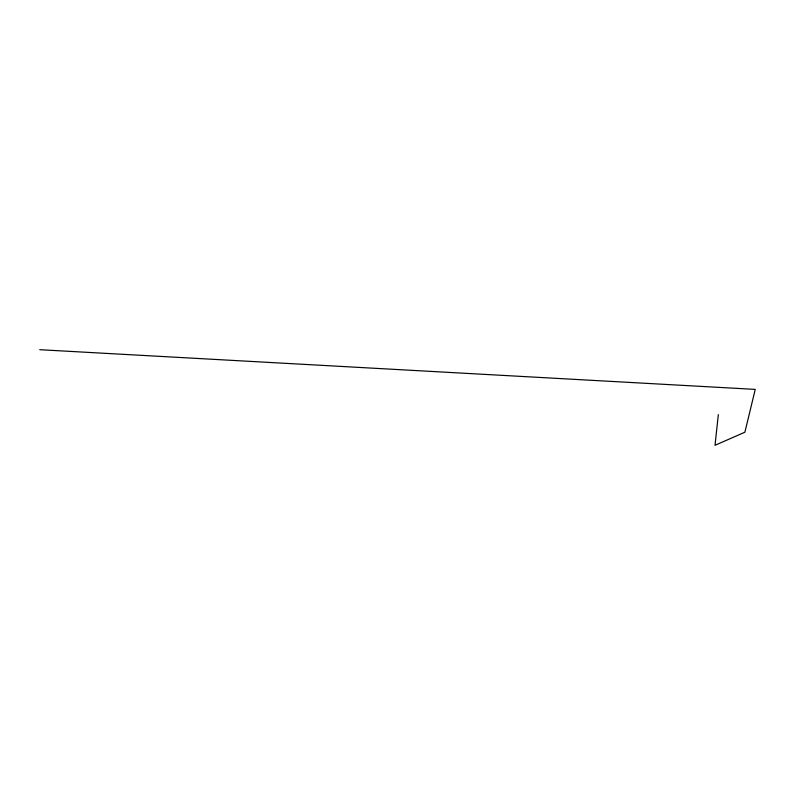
<?xml version="1.0" encoding="UTF-8"?>
<svg xmlns="http://www.w3.org/2000/svg" width="795" height="795" viewBox="0 0 795 795"><rect width="100%" height="100%" fill="white"/><g stroke="black" fill="none" stroke-linecap="round" stroke-linejoin="round"><path stroke-width="1.19" d="M718.332 414.622L715.013 445.299L744.885 432.212L755.25 389.391L39.75 349.701"/></g></svg>
